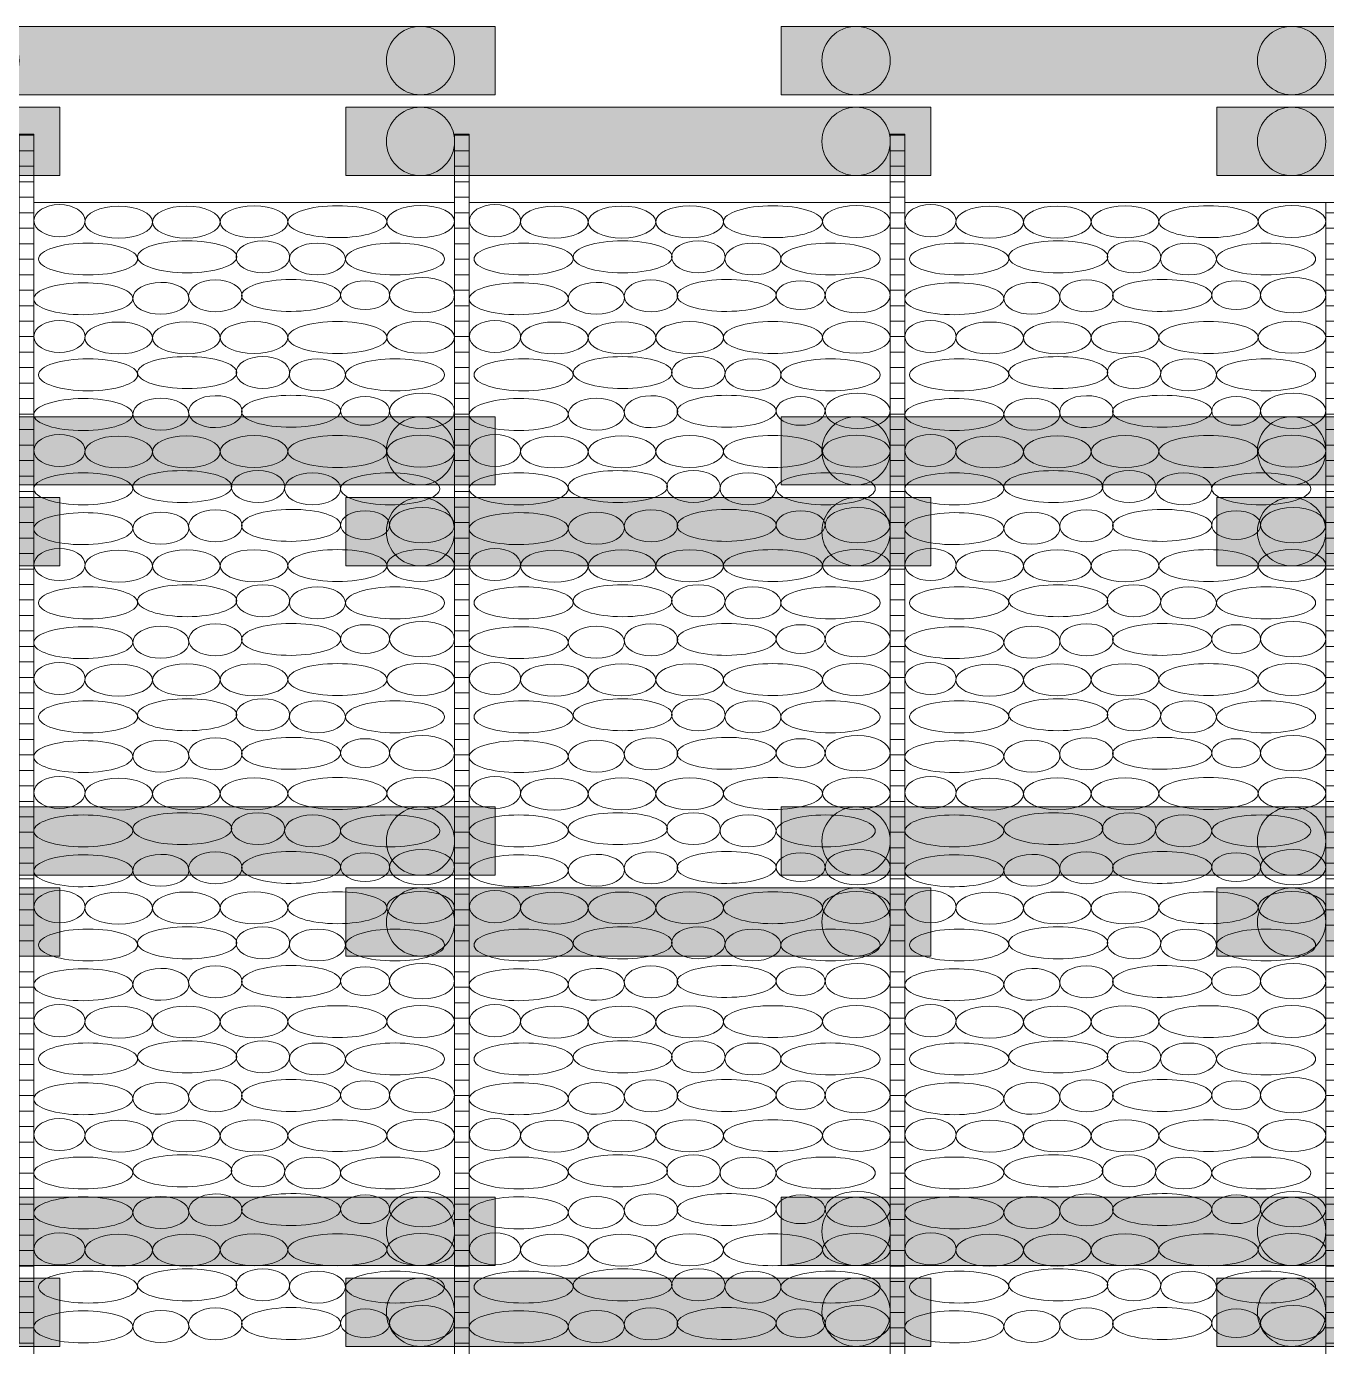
# Model space of a CAD drawing. Header units: inches. Extents: x 523 to 1492, y 69 to 539.
# Drawn here: x 849.68 to 876.34, y 375.24 to 402.3 of the extents above; entities that cross this region are included whole.
import ezdxf

# ---------------------------------------------------------------- set-up
doc = ezdxf.new("R2010")
doc.units = ezdxf.units.IN
doc.header["$MEASUREMENT"] = 0

# ---------------------------------------------------------------- blocks, each defined once
blk = doc.blocks.new('Бут.полосы')
at = {"linetype": 'ByBlock', "lineweight": 15}
h = blk.add_hatch(dxfattribs=at)
h.set_pattern_fill('ANSI31', color=22, scale=0.1, angle=315, style=0)
h.set_pattern_definition([(0, (26.79356, 0.01436), (1e-16, 0.3175), [])])
h.paths.add_polyline_path([(1982.056, -4690.534), (1981.756, -4690.534), (1981.756, -4715.319), (1982.056, -4715.319)])
h = blk.add_hatch(dxfattribs=at)
h.set_pattern_fill('ANSI31', color=22, scale=0.1, angle=315, style=0)
h.set_pattern_definition([(0, (35.7254, 0.01436), (1e-16, 0.3175), [])])
h.paths.add_polyline_path([(1990.988, -4690.534), (1990.688, -4690.534), (1990.688, -4715.319), (1990.988, -4715.319)])
h = blk.add_hatch(dxfattribs=at)
h.set_pattern_fill('ANSI31', color=22, scale=0.1, angle=315, style=0)
h.set_pattern_definition([(0, (44.6572, 0.01436), (1e-16, 0.3175), [])])
h.paths.add_polyline_path([(1999.92, -4690.534), (1999.62, -4690.534), (1999.62, -4715.319), (1999.92, -4715.319)])
h = blk.add_hatch(dxfattribs=at)
h.set_pattern_fill('ANSI31', color=22, scale=0.1, angle=315, style=0)
h.set_pattern_definition([(0, (53.58904, 0.01436), (1e-16, 0.3175), [])])
h.paths.add_polyline_path([(2008.852, -4691.934), (2008.552, -4691.934), (2008.552, -4715.319), (2008.852, -4715.319)])
at = {"color": 22, "linetype": 'ByBlock', "lineweight": 15}
for points in [[(1982.056, -4690.534), (1981.756, -4690.534), (1981.756, -4715.319), (1982.056, -4715.319)], [(1990.988, -4690.534), (1990.688, -4690.534), (1990.688, -4715.319), (1990.988, -4715.319)], [(1999.92, -4690.534), (1999.62, -4690.534), (1999.62, -4715.319), (1999.92, -4715.319)], [(2008.852, -4691.934), (2008.552, -4691.934), (2008.552, -4715.319), (2008.852, -4715.319)]]:
    blk.add_lwpolyline(points, close=True, dxfattribs=at)
at = {"color": 7, "linetype": 'ByBlock', "lineweight": 15}
for points in [[(1982.056, -4776.027), (1990.688, -4776.027), (1990.688, -4691.934), (1982.056, -4691.934)], [(1990.988, -4776.027), (1999.62, -4776.027), (1999.62, -4691.934), (1990.988, -4691.934)], [(1999.92, -4776.027), (2008.552, -4776.027), (2008.552, -4691.934), (1999.92, -4691.934)]]:
    blk.add_lwpolyline(points, close=True, dxfattribs=at)
at = {"color": 253, "linetype": 'ByBlock', "lineweight": 15}
for centre, major_axis, ratio in [((1982.584, -4692.309), (-0.525, 0), 0.625314), ((1983.799, -4692.34), (0.694, 0), 0.47197), ((1985.187, -4692.337), (0.694, 0), 0.47197), ((1986.575, -4692.333), (0.694, 0), 0.47197), ((1988.285, -4692.33), (1.016, 0), 0.322367), ((1989.994, -4692.326), (0.694, 0), 0.47197), ((1991.516, -4692.309), (-0.525, 0), 0.625314), ((1992.731, -4692.34), (0.694, 0), 0.47197), ((1994.119, -4692.337), (0.694, 0), 0.47197), ((1995.507, -4692.333), (0.694, 0), 0.47197), ((1997.216, -4692.33), (1.016, 0), 0.322367), ((1998.926, -4692.326), (0.694, 0), 0.47197), ((2000.448, -4692.309), (-0.525, 0), 0.625314), ((2001.663, -4692.34), (0.694, 0), 0.47197), ((2003.051, -4692.337), (0.694, 0), 0.47197), ((2004.438, -4692.333), (0.694, 0), 0.47197), ((2006.148, -4692.33), (1.016, 0), 0.322367), ((2007.858, -4692.326), (0.694, 0), 0.47197), ((1985.203, -4693.05), (1.016, 0), 0.322367), ((1986.755, -4693.05), (0.549, 0), 0.596748), ((1994.135, -4693.05), (1.016, 0), 0.322367), ((1995.687, -4693.05), (0.549, 0), 0.596748), ((2003.067, -4693.05), (1.016, 0), 0.322367), ((2004.619, -4693.05), (0.549, 0), 0.596748), ((1983.171, -4693.095), (1.016, 0), 0.322367), ((1989.466, -4693.095), (1.016, 0), 0.322367), ((1992.103, -4693.095), (1.016, 0), 0.322367), ((1998.397, -4693.095), (1.016, 0), 0.322367), ((2001.035, -4693.095), (1.016, 0), 0.322367), ((2007.329, -4693.095), (1.016, 0), 0.322367), ((1988.853, -4693.836), (-0.502, 0), 0.586261), ((1990.022, -4693.836), (-0.667, 0), 0.543772), ((1997.784, -4693.836), (-0.502, 0), 0.586261), ((1998.953, -4693.836), (-0.667, 0), 0.543772), ((2006.716, -4693.836), (-0.502, 0), 0.586261), ((2007.885, -4693.836), (-0.667, 0), 0.543772), ((1984.664, -4693.901), (0.575, 0.003), 0.569135), ((1993.595, -4693.901), (0.575, 0.003), 0.569135), ((2002.527, -4693.901), (0.575, 0.003), 0.569135), ((1982.584, -4694.683), (-0.525, 0), 0.625314), ((1986.575, -4694.706), (0.694, 0), 0.47197), ((1988.285, -4694.703), (1.016, 0), 0.322367), ((1989.994, -4694.7), (0.694, 0), 0.47197), ((1991.516, -4694.683), (-0.525, 0), 0.625314), ((1995.507, -4694.706), (0.694, 0), 0.47197), ((1997.216, -4694.703), (1.016, 0), 0.322367), ((1998.926, -4694.7), (0.694, 0), 0.47197), ((2000.448, -4694.683), (-0.525, 0), 0.625314), ((2004.438, -4694.706), (0.694, 0), 0.47197), ((2006.148, -4694.703), (1.016, 0), 0.322367), ((2007.858, -4694.7), (0.694, 0), 0.47197), ((1983.799, -4694.714), (0.694, 0), 0.47197), ((1985.187, -4694.71), (0.694, 0), 0.47197), ((1992.731, -4694.714), (0.694, 0), 0.47197), ((1994.119, -4694.71), (0.694, 0), 0.47197), ((2001.663, -4694.714), (0.694, 0), 0.47197), ((2003.051, -4694.71), (0.694, 0), 0.47197), ((1983.171, -4695.469), (1.016, 0), 0.322367), ((1985.203, -4695.423), (1.016, 0), 0.322367), ((1986.755, -4695.423), (0.549, 0), 0.596748), ((1989.466, -4695.469), (1.016, 0), 0.322367), ((1992.103, -4695.469), (1.016, 0), 0.322367), ((1994.135, -4695.423), (1.016, 0), 0.322367), ((1995.687, -4695.423), (0.549, 0), 0.596748), ((1998.397, -4695.469), (1.016, 0), 0.322367), ((2001.035, -4695.469), (1.016, 0), 0.322367), ((2003.067, -4695.423), (1.016, 0), 0.322367), ((2004.619, -4695.423), (0.549, 0), 0.596748), ((2007.329, -4695.469), (1.016, 0), 0.322367), ((1984.664, -4696.275), (0.575, 0.003), 0.569135), ((1988.853, -4696.21), (-0.502, 0), 0.586261), ((1990.022, -4696.21), (-0.667, 0), 0.543772), ((1993.595, -4696.275), (0.575, 0.003), 0.569135), ((1997.784, -4696.21), (-0.502, 0), 0.586261), ((1998.953, -4696.21), (-0.667, 0), 0.543772), ((2002.527, -4696.275), (0.575, 0.003), 0.569135), ((2006.716, -4696.21), (-0.502, 0), 0.586261), ((2007.885, -4696.21), (-0.667, 0), 0.543772), ((1982.584, -4697.02), (-0.525, 0), 0.625314), ((1983.799, -4697.051), (0.694, 0), 0.47197), ((1985.187, -4697.047), (0.694, 0), 0.47197), ((1986.575, -4697.043), (0.694, 0), 0.47197), ((1988.285, -4697.04), (1.016, 0), 0.322367), ((1989.994, -4697.036), (0.694, 0), 0.47197), ((1991.516, -4697.02), (-0.525, 0), 0.625314), ((1992.731, -4697.051), (0.694, 0), 0.47197), ((1994.119, -4697.047), (0.694, 0), 0.47197), ((1995.507, -4697.043), (0.694, 0), 0.47197), ((1997.216, -4697.04), (1.016, 0), 0.322367), ((1998.926, -4697.036), (0.694, 0), 0.47197), ((2000.448, -4697.02), (-0.525, 0), 0.625314), ((2001.663, -4697.051), (0.694, 0), 0.47197), ((2003.051, -4697.047), (0.694, 0), 0.47197), ((2004.438, -4697.043), (0.694, 0), 0.47197), ((2006.148, -4697.04), (1.016, 0), 0.322367), ((2007.858, -4697.036), (0.694, 0), 0.47197), ((1983.072, -4697.805), (1.016, 0), 0.322367), ((1985.104, -4697.76), (1.016, 0), 0.322367), ((1986.656, -4697.76), (0.549, 0), 0.596748), ((1989.367, -4697.805), (1.016, 0), 0.322367), ((1992.004, -4697.805), (1.016, 0), 0.322367), ((1994.036, -4697.76), (1.016, 0), 0.322367), ((1995.588, -4697.76), (0.549, 0), 0.596748), ((1998.299, -4697.805), (1.016, 0), 0.322367), ((2000.936, -4697.805), (1.016, 0), 0.322367), ((2002.968, -4697.76), (1.016, 0), 0.322367), ((2004.52, -4697.76), (0.549, 0), 0.596748), ((2007.23, -4697.805), (1.016, 0), 0.322367), ((1984.664, -4698.614), (0.575, 0.003), 0.569135), ((1988.853, -4698.549), (-0.502, 0), 0.586261), ((1990.022, -4698.549), (-0.667, 0), 0.543772), ((1993.595, -4698.614), (0.575, 0.003), 0.569135), ((1997.784, -4698.549), (-0.502, 0), 0.586261), ((1998.953, -4698.549), (-0.667, 0), 0.543772), ((2002.527, -4698.614), (0.575, 0.003), 0.569135), ((2006.716, -4698.549), (-0.502, 0), 0.586261), ((2007.885, -4698.549), (-0.667, 0), 0.543772), ((1982.584, -4699.359), (-0.525, 0), 0.625314), ((1983.799, -4699.39), (0.694, 0), 0.47197), ((1985.187, -4699.386), (0.694, 0), 0.47197), ((1986.575, -4699.382), (0.694, 0), 0.47197), ((1988.285, -4699.379), (1.016, 0), 0.322367), ((1989.994, -4699.376), (0.694, 0), 0.47197), ((1991.516, -4699.359), (-0.525, 0), 0.625314), ((1992.731, -4699.39), (0.694, 0), 0.47197), ((1994.119, -4699.386), (0.694, 0), 0.47197), ((1995.507, -4699.382), (0.694, 0), 0.47197), ((1997.216, -4699.379), (1.016, 0), 0.322367), ((1998.926, -4699.376), (0.694, 0), 0.47197), ((2000.448, -4699.359), (-0.525, 0), 0.625314), ((2001.663, -4699.39), (0.694, 0), 0.47197), ((2003.051, -4699.386), (0.694, 0), 0.47197), ((2004.438, -4699.382), (0.694, 0), 0.47197), ((2006.148, -4699.379), (1.016, 0), 0.322367), ((2007.858, -4699.376), (0.694, 0), 0.47197), ((1985.203, -4700.099), (1.016, 0), 0.322367), ((1986.755, -4700.099), (0.549, 0), 0.596748), ((1994.135, -4700.099), (1.016, 0), 0.322367), ((1995.687, -4700.099), (0.549, 0), 0.596748), ((2003.067, -4700.099), (1.016, 0), 0.322367), ((2004.619, -4700.099), (0.549, 0), 0.596748), ((1983.171, -4700.144), (1.016, 0), 0.322367), ((1989.466, -4700.144), (1.016, 0), 0.322367), ((1992.103, -4700.144), (1.016, 0), 0.322367), ((1998.397, -4700.144), (1.016, 0), 0.322367), ((2001.035, -4700.144), (1.016, 0), 0.322367), ((2007.329, -4700.144), (1.016, 0), 0.322367), ((1988.853, -4700.885), (-0.502, 0), 0.586261), ((1990.022, -4700.885), (-0.667, 0), 0.543772), ((1997.784, -4700.885), (-0.502, 0), 0.586261), ((1998.953, -4700.885), (-0.667, 0), 0.543772), ((2006.716, -4700.885), (-0.502, 0), 0.586261), ((2007.885, -4700.885), (-0.667, 0), 0.543772), ((1984.664, -4700.951), (0.575, 0.003), 0.569135), ((1993.595, -4700.951), (0.575, 0.003), 0.569135), ((2002.527, -4700.951), (0.575, 0.003), 0.569135), ((1982.584, -4701.695), (-0.525, 0), 0.625314), ((1983.799, -4701.726), (0.694, 0), 0.47197), ((1985.187, -4701.723), (0.694, 0), 0.47197), ((1986.575, -4701.719), (0.694, 0), 0.47197), ((1988.285, -4701.716), (1.016, 0), 0.322367), ((1989.994, -4701.712), (0.694, 0), 0.47197), ((1991.516, -4701.695), (-0.525, 0), 0.625314), ((1992.731, -4701.726), (0.694, 0), 0.47197), ((1994.119, -4701.723), (0.694, 0), 0.47197), ((1995.507, -4701.719), (0.694, 0), 0.47197), ((1997.216, -4701.716), (1.016, 0), 0.322367), ((1998.926, -4701.712), (0.694, 0), 0.47197), ((2000.448, -4701.695), (-0.525, 0), 0.625314), ((2001.663, -4701.726), (0.694, 0), 0.47197), ((2003.051, -4701.723), (0.694, 0), 0.47197), ((2004.438, -4701.719), (0.694, 0), 0.47197), ((2006.148, -4701.716), (1.016, 0), 0.322367), ((2007.858, -4701.712), (0.694, 0), 0.47197), ((1983.171, -4702.481), (1.016, 0), 0.322367), ((1985.203, -4702.436), (1.016, 0), 0.322367), ((1986.755, -4702.436), (0.549, 0), 0.596748), ((1989.466, -4702.481), (1.016, 0), 0.322367), ((1992.103, -4702.481), (1.016, 0), 0.322367), ((1994.135, -4702.436), (1.016, 0), 0.322367), ((1995.687, -4702.436), (0.549, 0), 0.596748), ((1998.397, -4702.481), (1.016, 0), 0.322367), ((2001.035, -4702.481), (1.016, 0), 0.322367), ((2003.067, -4702.436), (1.016, 0), 0.322367), ((2004.619, -4702.436), (0.549, 0), 0.596748), ((2007.329, -4702.481), (1.016, 0), 0.322367), ((1984.664, -4703.287), (0.575, 0.003), 0.569135), ((1988.853, -4703.222), (-0.502, 0), 0.586261), ((1990.022, -4703.222), (-0.667, 0), 0.543772), ((1993.595, -4703.287), (0.575, 0.003), 0.569135), ((1997.784, -4703.222), (-0.502, 0), 0.586261), ((1998.953, -4703.222), (-0.667, 0), 0.543772), ((2002.527, -4703.287), (0.575, 0.003), 0.569135), ((2006.716, -4703.222), (-0.502, 0), 0.586261), ((2007.885, -4703.222), (-0.667, 0), 0.543772), ((1982.584, -4704.032), (-0.525, 0), 0.625314), ((1983.799, -4704.063), (0.694, 0), 0.47197), ((1985.187, -4704.059), (0.694, 0), 0.47197), ((1986.575, -4704.056), (0.694, 0), 0.47197), ((1988.285, -4704.052), (1.016, 0), 0.322367), ((1989.994, -4704.049), (0.694, 0), 0.47197), ((1991.516, -4704.032), (-0.525, 0), 0.625314), ((1992.731, -4704.063), (0.694, 0), 0.47197), ((1994.119, -4704.059), (0.694, 0), 0.47197), ((1995.507, -4704.056), (0.694, 0), 0.47197), ((1997.216, -4704.052), (1.016, 0), 0.322367), ((1998.926, -4704.049), (0.694, 0), 0.47197), ((2000.448, -4704.032), (-0.525, 0), 0.625314), ((2001.663, -4704.063), (0.694, 0), 0.47197), ((2003.051, -4704.059), (0.694, 0), 0.47197), ((2004.438, -4704.056), (0.694, 0), 0.47197), ((2006.148, -4704.052), (1.016, 0), 0.322367), ((2007.858, -4704.049), (0.694, 0), 0.47197), ((1983.072, -4704.818), (1.016, 0), 0.322367), ((1985.104, -4704.772), (1.016, 0), 0.322367), ((1986.656, -4704.772), (0.549, 0), 0.596748), ((1989.367, -4704.818), (1.016, 0), 0.322367), ((1992.004, -4704.818), (1.016, 0), 0.322367), ((1994.036, -4704.772), (1.016, 0), 0.322367), ((1995.588, -4704.772), (0.549, 0), 0.596748), ((1998.299, -4704.818), (1.016, 0), 0.322367), ((2000.936, -4704.818), (1.016, 0), 0.322367), ((2002.968, -4704.772), (1.016, 0), 0.322367), ((2004.52, -4704.772), (0.549, 0), 0.596748), ((2007.23, -4704.818), (1.016, 0), 0.322367), ((1990.022, -4705.561), (-0.667, 0), 0.543772), ((1998.953, -4705.561), (-0.667, 0), 0.543772), ((2007.885, -4705.561), (-0.667, 0), 0.543772), ((1984.664, -4705.626), (0.575, 0.003), 0.569135), ((1988.853, -4705.561), (-0.502, 0), 0.586261), ((1993.595, -4705.626), (0.575, 0.003), 0.569135), ((1997.784, -4705.561), (-0.502, 0), 0.586261), ((2002.527, -4705.626), (0.575, 0.003), 0.569135), ((2006.716, -4705.561), (-0.502, 0), 0.586261), ((1982.584, -4706.371), (-0.525, 0), 0.625314), ((1983.799, -4706.402), (0.694, 0), 0.47197), ((1985.187, -4706.398), (0.694, 0), 0.47197), ((1986.575, -4706.395), (0.694, 0), 0.47197), ((1988.285, -4706.392), (1.016, 0), 0.322367), ((1989.994, -4706.388), (0.694, 0), 0.47197), ((1991.516, -4706.371), (-0.525, 0), 0.625314), ((1992.731, -4706.402), (0.694, 0), 0.47197), ((1994.119, -4706.398), (0.694, 0), 0.47197), ((1995.507, -4706.395), (0.694, 0), 0.47197), ((1997.216, -4706.392), (1.016, 0), 0.322367), ((1998.926, -4706.388), (0.694, 0), 0.47197), ((2000.448, -4706.371), (-0.525, 0), 0.625314), ((2001.663, -4706.402), (0.694, 0), 0.47197), ((2003.051, -4706.398), (0.694, 0), 0.47197), ((2004.438, -4706.395), (0.694, 0), 0.47197), ((2006.148, -4706.392), (1.016, 0), 0.322367), ((2007.858, -4706.388), (0.694, 0), 0.47197), ((1985.203, -4707.112), (1.016, 0), 0.322367), ((1986.755, -4707.112), (0.549, 0), 0.596748), ((1994.135, -4707.112), (1.016, 0), 0.322367), ((1995.687, -4707.112), (0.549, 0), 0.596748), ((2003.067, -4707.112), (1.016, 0), 0.322367), ((2004.619, -4707.112), (0.549, 0), 0.596748), ((1983.171, -4707.157), (1.016, 0), 0.322367), ((1989.466, -4707.157), (1.016, 0), 0.322367), ((1992.103, -4707.157), (1.016, 0), 0.322367), ((1998.397, -4707.157), (1.016, 0), 0.322367), ((2001.035, -4707.157), (1.016, 0), 0.322367), ((2007.329, -4707.157), (1.016, 0), 0.322367), ((1984.664, -4707.963), (0.575, 0.003), 0.569135), ((1988.853, -4707.898), (-0.502, 0), 0.586261), ((1990.022, -4707.898), (-0.667, 0), 0.543772), ((1993.595, -4707.963), (0.575, 0.003), 0.569135), ((1997.784, -4707.898), (-0.502, 0), 0.586261), ((1998.953, -4707.898), (-0.667, 0), 0.543772), ((2002.527, -4707.963), (0.575, 0.003), 0.569135), ((2006.716, -4707.898), (-0.502, 0), 0.586261), ((2007.885, -4707.898), (-0.667, 0), 0.543772), ((1982.584, -4708.708), (-0.525, 0), 0.625314), ((1983.799, -4708.739), (0.694, 0), 0.47197), ((1985.187, -4708.735), (0.694, 0), 0.47197), ((1986.575, -4708.731), (0.694, 0), 0.47197), ((1988.285, -4708.728), (1.016, 0), 0.322367), ((1989.994, -4708.725), (0.694, 0), 0.47197), ((1991.516, -4708.708), (-0.525, 0), 0.625314), ((1992.731, -4708.739), (0.694, 0), 0.47197), ((1994.119, -4708.735), (0.694, 0), 0.47197), ((1995.507, -4708.731), (0.694, 0), 0.47197), ((1997.216, -4708.728), (1.016, 0), 0.322367), ((1998.926, -4708.725), (0.694, 0), 0.47197), ((2000.448, -4708.708), (-0.525, 0), 0.625314), ((2001.663, -4708.739), (0.694, 0), 0.47197), ((2003.051, -4708.735), (0.694, 0), 0.47197), ((2004.438, -4708.731), (0.694, 0), 0.47197), ((2006.148, -4708.728), (1.016, 0), 0.322367), ((2007.858, -4708.725), (0.694, 0), 0.47197), ((1983.171, -4709.493), (1.016, 0), 0.322367), ((1985.203, -4709.448), (1.016, 0), 0.322367), ((1986.755, -4709.448), (0.549, 0), 0.596748), ((1989.466, -4709.493), (1.016, 0), 0.322367), ((1992.103, -4709.493), (1.016, 0), 0.322367), ((1994.135, -4709.448), (1.016, 0), 0.322367), ((1995.687, -4709.448), (0.549, 0), 0.596748), ((1998.397, -4709.493), (1.016, 0), 0.322367), ((2001.035, -4709.493), (1.016, 0), 0.322367), ((2003.067, -4709.448), (1.016, 0), 0.322367), ((2004.619, -4709.448), (0.549, 0), 0.596748), ((2007.329, -4709.493), (1.016, 0), 0.322367), ((1984.664, -4710.3), (0.575, 0.003), 0.569135), ((1988.853, -4710.235), (-0.502, 0), 0.586261), ((1990.022, -4710.235), (-0.667, 0), 0.543772), ((1993.595, -4710.3), (0.575, 0.003), 0.569135), ((1997.784, -4710.235), (-0.502, 0), 0.586261), ((1998.953, -4710.235), (-0.667, 0), 0.543772), ((2002.527, -4710.3), (0.575, 0.003), 0.569135), ((2006.716, -4710.235), (-0.502, 0), 0.586261), ((2007.885, -4710.235), (-0.667, 0), 0.543772), ((1982.584, -4711.044), (-0.525, 0), 0.625314), ((1983.799, -4711.076), (0.694, 0), 0.47197), ((1985.187, -4711.072), (0.694, 0), 0.47197), ((1986.575, -4711.068), (0.694, 0), 0.47197), ((1988.285, -4711.065), (1.016, 0), 0.322367), ((1989.994, -4711.061), (0.694, 0), 0.47197), ((1991.516, -4711.044), (-0.525, 0), 0.625314), ((1992.731, -4711.076), (0.694, 0), 0.47197), ((1994.119, -4711.072), (0.694, 0), 0.47197), ((1995.507, -4711.068), (0.694, 0), 0.47197), ((1997.216, -4711.065), (1.016, 0), 0.322367), ((1998.926, -4711.061), (0.694, 0), 0.47197), ((2000.448, -4711.044), (-0.525, 0), 0.625314), ((2001.663, -4711.076), (0.694, 0), 0.47197), ((2003.051, -4711.072), (0.694, 0), 0.47197), ((2004.438, -4711.068), (0.694, 0), 0.47197), ((2006.148, -4711.065), (1.016, 0), 0.322367), ((2007.858, -4711.061), (0.694, 0), 0.47197), ((1983.072, -4711.83), (1.016, 0), 0.322367), ((1985.104, -4711.785), (1.016, 0), 0.322367), ((1986.656, -4711.785), (0.549, 0), 0.596748), ((1989.367, -4711.83), (1.016, 0), 0.322367), ((1992.004, -4711.83), (1.016, 0), 0.322367), ((1994.036, -4711.785), (1.016, 0), 0.322367), ((1995.588, -4711.785), (0.549, 0), 0.596748), ((1998.299, -4711.83), (1.016, 0), 0.322367), ((2000.936, -4711.83), (1.016, 0), 0.322367), ((2002.968, -4711.785), (1.016, 0), 0.322367), ((2004.52, -4711.785), (0.549, 0), 0.596748), ((2007.23, -4711.83), (1.016, 0), 0.322367), ((1990.022, -4712.574), (-0.667, 0), 0.543772), ((1998.953, -4712.574), (-0.667, 0), 0.543772), ((2007.885, -4712.574), (-0.667, 0), 0.543772), ((1984.664, -4712.639), (0.575, 0.003), 0.569135), ((1988.853, -4712.574), (-0.502, 0), 0.586261), ((1993.595, -4712.639), (0.575, 0.003), 0.569135), ((1997.784, -4712.574), (-0.502, 0), 0.586261), ((2002.527, -4712.639), (0.575, 0.003), 0.569135), ((2006.716, -4712.574), (-0.502, 0), 0.586261), ((1982.584, -4713.384), (-0.525, 0), 0.625314), ((1983.799, -4713.415), (0.694, 0), 0.47197), ((1985.187, -4713.411), (0.694, 0), 0.47197), ((1986.575, -4713.407), (0.694, 0), 0.47197), ((1988.285, -4713.404), (1.016, 0), 0.322367), ((1989.994, -4713.4), (0.694, 0), 0.47197), ((1991.516, -4713.384), (-0.525, 0), 0.625314), ((1992.731, -4713.415), (0.694, 0), 0.47197), ((1994.119, -4713.411), (0.694, 0), 0.47197), ((1995.507, -4713.407), (0.694, 0), 0.47197), ((1997.216, -4713.404), (1.016, 0), 0.322367), ((1998.926, -4713.4), (0.694, 0), 0.47197), ((2000.448, -4713.384), (-0.525, 0), 0.625314), ((2001.663, -4713.415), (0.694, 0), 0.47197), ((2003.051, -4713.411), (0.694, 0), 0.47197), ((2004.438, -4713.407), (0.694, 0), 0.47197), ((2006.148, -4713.404), (1.016, 0), 0.322367), ((2007.858, -4713.4), (0.694, 0), 0.47197), ((1983.171, -4714.169), (1.016, 0), 0.322367), ((1985.203, -4714.124), (1.016, 0), 0.322367), ((1986.755, -4714.124), (0.549, 0), 0.596748), ((1989.466, -4714.169), (1.016, 0), 0.322367), ((1992.103, -4714.169), (1.016, 0), 0.322367), ((1994.135, -4714.124), (1.016, 0), 0.322367), ((1995.687, -4714.124), (0.549, 0), 0.596748), ((1998.397, -4714.169), (1.016, 0), 0.322367), ((2001.035, -4714.169), (1.016, 0), 0.322367), ((2003.067, -4714.124), (1.016, 0), 0.322367), ((2004.619, -4714.124), (0.549, 0), 0.596748), ((2007.329, -4714.169), (1.016, 0), 0.322367), ((1984.664, -4714.975), (0.575, 0.003), 0.569135), ((1988.853, -4714.91), (-0.502, 0), 0.586261), ((1990.022, -4714.91), (-0.667, 0), 0.543772), ((1993.595, -4714.975), (0.575, 0.003), 0.569135), ((1997.784, -4714.91), (-0.502, 0), 0.586261), ((1998.953, -4714.91), (-0.667, 0), 0.543772), ((2002.527, -4714.975), (0.575, 0.003), 0.569135), ((2006.716, -4714.91), (-0.502, 0), 0.586261), ((2007.885, -4714.91), (-0.667, 0), 0.543772)]:
    blk.add_ellipse(centre, major_axis=major_axis, ratio=ratio, dxfattribs=at)
at = {"color": 253, "linetype": 'ByBlock', "lineweight": 15, "extrusion": (0, 0, -1)}
for centre, major_axis, ratio in [((1987.874, -4693.095), (-0.575, 0), 0.569135), ((1996.806, -4693.095), (-0.575, 0), 0.569135), ((2005.738, -4693.095), (-0.575, 0), 0.569135), ((1985.782, -4693.85), (-0.549, -0.003), 0.596748), ((1987.334, -4693.842), (-1.016, -0.005), 0.322367), ((1994.714, -4693.85), (-0.549, -0.003), 0.596748), ((1996.266, -4693.842), (-1.016, -0.005), 0.322367), ((2003.646, -4693.85), (-0.549, -0.003), 0.596748), ((2005.198, -4693.842), (-1.016, -0.005), 0.322367), ((1983.072, -4693.909), (-1.016, -0.005), 0.322367), ((1992.004, -4693.909), (-1.016, -0.005), 0.322367), ((2000.936, -4693.909), (-1.016, -0.005), 0.322367), ((1987.874, -4695.469), (-0.575, 0), 0.569135), ((1996.806, -4695.469), (-0.575, 0), 0.569135), ((2005.738, -4695.469), (-0.575, 0), 0.569135), ((1983.072, -4696.283), (-1.016, -0.005), 0.322367), ((1985.782, -4696.224), (-0.549, -0.003), 0.596748), ((1987.334, -4696.216), (-1.016, -0.005), 0.322367), ((1992.004, -4696.283), (-1.016, -0.005), 0.322367), ((1994.714, -4696.224), (-0.549, -0.003), 0.596748), ((1996.266, -4696.216), (-1.016, -0.005), 0.322367), ((2000.936, -4696.283), (-1.016, -0.005), 0.322367), ((2003.646, -4696.224), (-0.549, -0.003), 0.596748), ((2005.198, -4696.216), (-1.016, -0.005), 0.322367), ((1987.775, -4697.805), (-0.575, 0), 0.569135), ((1996.707, -4697.805), (-0.575, 0), 0.569135), ((2005.639, -4697.805), (-0.575, 0), 0.569135), ((1983.072, -4698.622), (-1.016, -0.005), 0.322367), ((1985.782, -4698.563), (-0.549, -0.003), 0.596748), ((1987.334, -4698.555), (-1.016, -0.005), 0.322367), ((1992.004, -4698.622), (-1.016, -0.005), 0.322367), ((1994.714, -4698.563), (-0.549, -0.003), 0.596748), ((1996.266, -4698.555), (-1.016, -0.005), 0.322367), ((2000.936, -4698.622), (-1.016, -0.005), 0.322367), ((2003.646, -4698.563), (-0.549, -0.003), 0.596748), ((2005.198, -4698.555), (-1.016, -0.005), 0.322367), ((1987.874, -4700.144), (-0.575, 0), 0.569135), ((1996.806, -4700.144), (-0.575, 0), 0.569135), ((2005.738, -4700.144), (-0.575, 0), 0.569135), ((1985.782, -4700.9), (-0.549, -0.003), 0.596748), ((1987.334, -4700.892), (-1.016, -0.005), 0.322367), ((1994.714, -4700.9), (-0.549, -0.003), 0.596748), ((1996.266, -4700.892), (-1.016, -0.005), 0.322367), ((2003.646, -4700.9), (-0.549, -0.003), 0.596748), ((2005.198, -4700.892), (-1.016, -0.005), 0.322367), ((1983.072, -4700.959), (-1.016, -0.005), 0.322367), ((1992.004, -4700.959), (-1.016, -0.005), 0.322367), ((2000.936, -4700.959), (-1.016, -0.005), 0.322367), ((1987.874, -4702.481), (-0.575, 0), 0.569135), ((1996.806, -4702.481), (-0.575, 0), 0.569135), ((2005.738, -4702.481), (-0.575, 0), 0.569135), ((1983.072, -4703.295), (-1.016, -0.005), 0.322367), ((1985.782, -4703.236), (-0.549, -0.003), 0.596748), ((1987.334, -4703.228), (-1.016, -0.005), 0.322367), ((1992.004, -4703.295), (-1.016, -0.005), 0.322367), ((1994.714, -4703.236), (-0.549, -0.003), 0.596748), ((1996.266, -4703.228), (-1.016, -0.005), 0.322367), ((2000.936, -4703.295), (-1.016, -0.005), 0.322367), ((2003.646, -4703.236), (-0.549, -0.003), 0.596748), ((2005.198, -4703.228), (-1.016, -0.005), 0.322367), ((1987.775, -4704.818), (-0.575, 0), 0.569135), ((1996.707, -4704.818), (-0.575, 0), 0.569135), ((2005.639, -4704.818), (-0.575, 0), 0.569135), ((1983.072, -4705.635), (-1.016, -0.005), 0.322367), ((1985.782, -4705.575), (-0.549, -0.003), 0.596748), ((1987.334, -4705.567), (-1.016, -0.005), 0.322367), ((1992.004, -4705.635), (-1.016, -0.005), 0.322367), ((1994.714, -4705.575), (-0.549, -0.003), 0.596748), ((1996.266, -4705.567), (-1.016, -0.005), 0.322367), ((2000.936, -4705.635), (-1.016, -0.005), 0.322367), ((2003.646, -4705.575), (-0.549, -0.003), 0.596748), ((2005.198, -4705.567), (-1.016, -0.005), 0.322367), ((1987.874, -4707.157), (-0.575, 0), 0.569135), ((1996.806, -4707.157), (-0.575, 0), 0.569135), ((2005.738, -4707.157), (-0.575, 0), 0.569135), ((1985.782, -4707.912), (-0.549, -0.003), 0.596748), ((1987.334, -4707.904), (-1.016, -0.005), 0.322367), ((1994.714, -4707.912), (-0.549, -0.003), 0.596748), ((1996.266, -4707.904), (-1.016, -0.005), 0.322367), ((2003.646, -4707.912), (-0.549, -0.003), 0.596748), ((2005.198, -4707.904), (-1.016, -0.005), 0.322367), ((1983.072, -4707.971), (-1.016, -0.005), 0.322367), ((1992.004, -4707.971), (-1.016, -0.005), 0.322367), ((2000.936, -4707.971), (-1.016, -0.005), 0.322367), ((1987.874, -4709.493), (-0.575, 0), 0.569135), ((1996.806, -4709.493), (-0.575, 0), 0.569135), ((2005.738, -4709.493), (-0.575, 0), 0.569135), ((1983.072, -4710.308), (-1.016, -0.005), 0.322367), ((1985.782, -4710.249), (-0.549, -0.003), 0.596748), ((1987.334, -4710.241), (-1.016, -0.005), 0.322367), ((1992.004, -4710.308), (-1.016, -0.005), 0.322367), ((1994.714, -4710.249), (-0.549, -0.003), 0.596748), ((1996.266, -4710.241), (-1.016, -0.005), 0.322367), ((2000.936, -4710.308), (-1.016, -0.005), 0.322367), ((2003.646, -4710.249), (-0.549, -0.003), 0.596748), ((2005.198, -4710.241), (-1.016, -0.005), 0.322367), ((1987.775, -4711.83), (-0.575, 0), 0.569135), ((1996.707, -4711.83), (-0.575, 0), 0.569135), ((2005.639, -4711.83), (-0.575, 0), 0.569135), ((1983.072, -4712.647), (-1.016, -0.005), 0.322367), ((1985.782, -4712.588), (-0.549, -0.003), 0.596748), ((1987.334, -4712.58), (-1.016, -0.005), 0.322367), ((1992.004, -4712.647), (-1.016, -0.005), 0.322367), ((1994.714, -4712.588), (-0.549, -0.003), 0.596748), ((1996.266, -4712.58), (-1.016, -0.005), 0.322367), ((2000.936, -4712.647), (-1.016, -0.005), 0.322367), ((2003.646, -4712.588), (-0.549, -0.003), 0.596748), ((2005.198, -4712.58), (-1.016, -0.005), 0.322367), ((1987.874, -4714.169), (-0.575, 0), 0.569135), ((1996.806, -4714.169), (-0.575, 0), 0.569135), ((2005.738, -4714.169), (-0.575, 0), 0.569135), ((1983.072, -4714.984), (-1.016, -0.005), 0.322367), ((1985.782, -4714.924), (-0.549, -0.003), 0.596748), ((1987.334, -4714.916), (-1.016, -0.005), 0.322367), ((1992.004, -4714.984), (-1.016, -0.005), 0.322367), ((1994.714, -4714.924), (-0.549, -0.003), 0.596748), ((1996.266, -4714.916), (-1.016, -0.005), 0.322367), ((2000.936, -4714.984), (-1.016, -0.005), 0.322367), ((2003.646, -4714.924), (-0.549, -0.003), 0.596748), ((2005.198, -4714.916), (-1.016, -0.005), 0.322367)]:
    blk.add_ellipse(centre, major_axis=major_axis, ratio=ratio, dxfattribs=at)
blk = doc.blocks.new('S - 140')
at = {"linetype": 'ByBlock', "lineweight": 15}
h = blk.add_hatch(color=7, dxfattribs=at)
edge = h.paths.add_edge_path()
edge.add_arc((1417, -1396.7), 70, 0, 360)
at = {"color": 7, "linetype": 'ByBlock', "lineweight": 15}
blk.add_circle((1417, -1396.7), 70, dxfattribs=at)
blk = doc.blocks.new('2 стойки под брус')
at = {"linetype": 'ByBlock', "lineweight": 15}
blk.add_hatch(color=254, dxfattribs=at).paths.add_polyline_path([(1908.082, -1350.965), (1908.082, -1349.565), (1920.082, -1349.565), (1920.082, -1350.965)])
at = {"color": 7, "linetype": 'ByBlock', "lineweight": 15}
blk.add_lwpolyline([(1908.082, -1350.965), (1908.082, -1349.565), (1920.082, -1349.565), (1920.082, -1350.965), (1908.082, -1350.965)], dxfattribs=at)
at = {"color": 7, "linetype": 'ByBlock', "lineweight": 15, "xscale": 0.009999999999990905, "yscale": 0.009999999999990905, "zscale": 0.009999999999990905}
for p in [(1895.447, -1336.298), (1904.379, -1336.298)]:
    blk.add_blockref('S - 140', p, dxfattribs=at)

msp = doc.modelspace()

# ---------------------------------------------------------------- block references
at = {"color": 7, "linetype": 'ByBlock', "lineweight": 15}
for name, p in [('2 стойки под брус', (-1060.787, 1751.862)), ('2 стойки под брус', (-1042.923, 1751.862)), ('Бут.полосы', (-1132.227, 5090.624)), ('2 стойки под брус', (-1060.787, 1743.862)), ('2 стойки под брус', (-1042.923, 1743.862)), ('2 стойки под брус', (-1060.787, 1735.862)), ('2 стойки под брус', (-1042.923, 1735.862)), ('2 стойки под брус', (-1060.787, 1727.862)), ('2 стойки под брус', (-1042.923, 1727.862))]:
    msp.add_blockref(name, p, dxfattribs=at)
at = {"color": 7, "linetype": 'ByBlock', "lineweight": 15, "xscale": -1, "rotation": 180}
for p in [(-1069.718, -950.326), (-1051.855, -950.326), (-1033.991, -950.326), (-1069.718, -958.326), (-1051.855, -958.326), (-1033.991, -958.326), (-1069.718, -966.326), (-1051.855, -966.326), (-1033.991, -966.326), (-1069.718, -974.326), (-1051.855, -974.326), (-1033.991, -974.326)]:
    msp.add_blockref('2 стойки под брус', p, dxfattribs=at)

doc.saveas('drawing.dxf')
